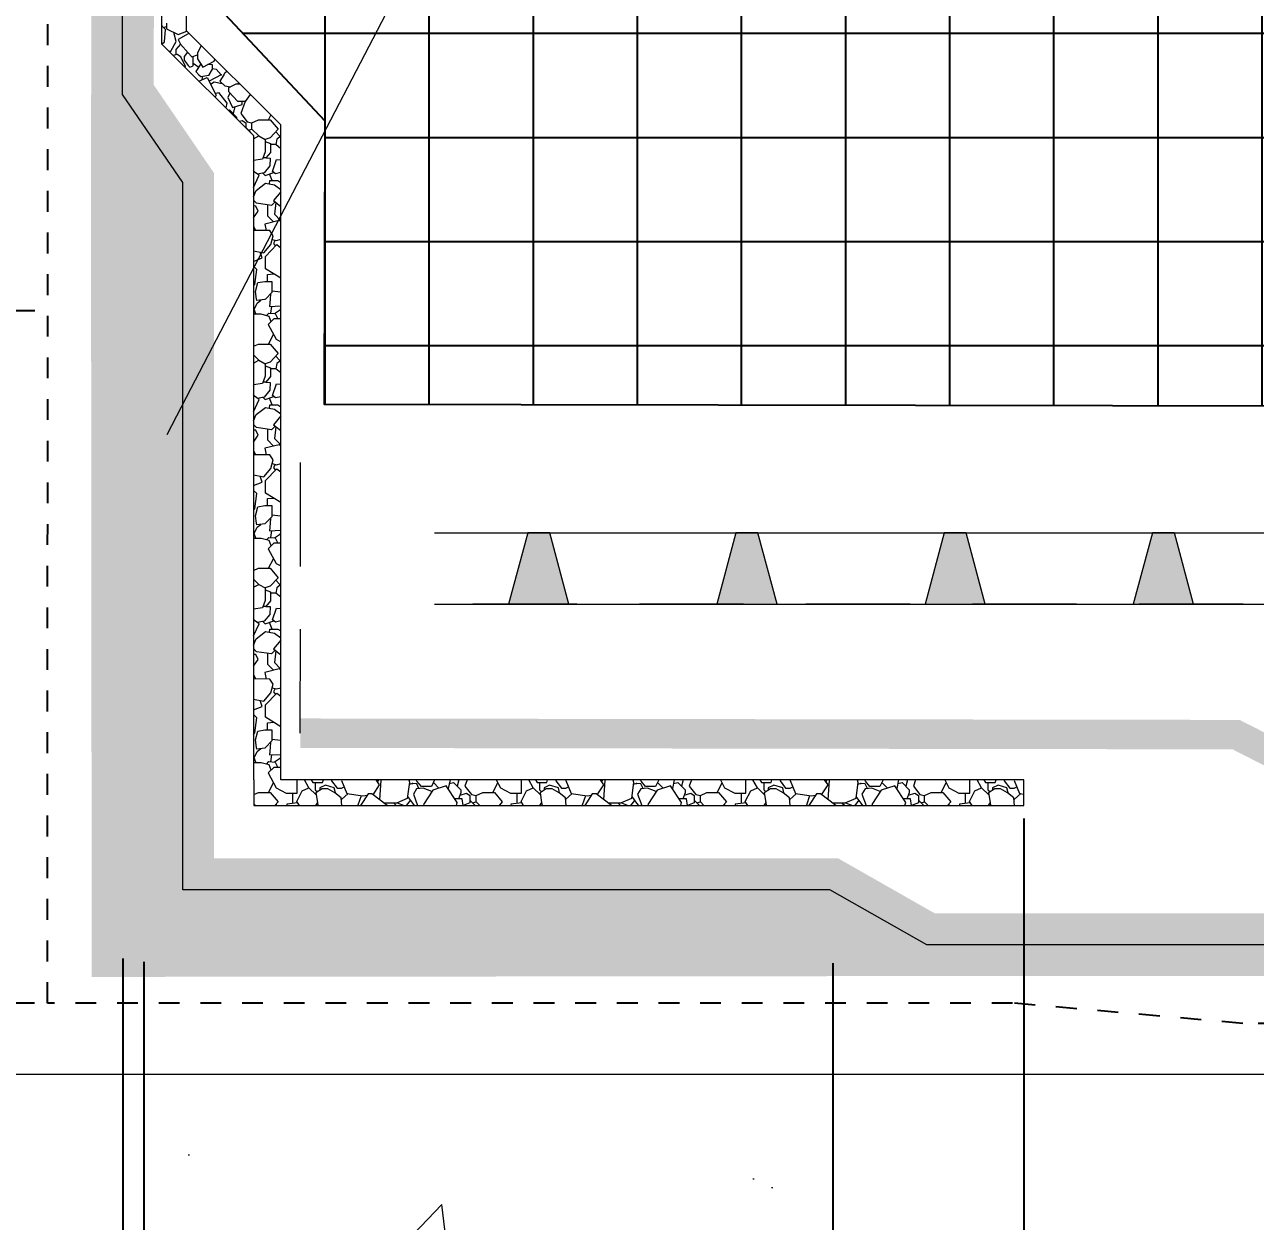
# Model space of a CAD drawing. Header units: inches. Extents: x -0.6 to 87.1, y 0 to 63.4.
# Drawn here: x 10.24 to 16.15, y 23.26 to 29 of the extents above; entities that cross this region are included whole.
import ezdxf
from ezdxf import colors
from ezdxf.entities.mleader import LeaderData, LeaderLine
from ezdxf.math import Vec2, Vec3

# ---------------------------------------------------------------- set-up
doc = ezdxf.new("R2010")
doc.units = ezdxf.units.IN
doc.header["$MEASUREMENT"] = 0
doc.linetypes.add('Dashed - Dense', pattern=[0.8, 0.5, -0.3])
doc.linetypes.add('DASHED2', pattern=[0.1875, 0.125, -0.0625])
for name, color, linetype, lineweight in [('Dimensions', 20, 'Continuous', 0), ('Drainage Mat', 191, 'Continuous', 0), ('Others', 190, 'Continuous', 0), ('RAM HDR 327', 63, 'Continuous', 0), ('RT-250 HRA SYSTEM LIQUID', 241, 'Continuous', 0), ('RT-250 HRA SYSTEM MESH', 3, 'Continuous', 0), ('Text', 20, 'Continuous', 0)]:
    doc.layers.add(name, color=color, linetype=linetype, lineweight=lineweight)
for name, color, linetype in [('Insulation Border', 8, 'Continuous'), ('Insulation Foam', 9, 'Continuous'), ('Primer', 32, 'DASHED2')]:
    doc.layers.add(name, color=color, linetype=linetype)
doc.layers.add('Protection Course', color=7, linetype='Dashed - Dense', lineweight=0, true_color=0x216123)
doc.styles.get("Standard").update_dxf_attribs({"font": 'arial.ttf'})
doc.dimstyles.get("Standard").update_dxf_attribs({"dimtxt": 0.18, "dimasz": 0.18, "dimexe": 0.18, "dimexo": 0.0625, "dimgap": 0.09, "dimtad": 0, "dimtih": 1, "dimtoh": 1, "dimdec": 4, "dimzin": 0, "dimdsep": 46, "dimtxsty": 'Standard', "dimcen": 0.09, "dimadec": 0, "dimazin": 0, "dimtfac": 1, "dimtdec": 4, "dimtofl": 0, "dimtmove": 0, "dimatfit": 3, "dimfxl": 1, "dimtolj": 1, "dimtzin": 0, "dimarcsym": 0})

# ---------------------------------------------------------------- blocks, each defined once
blk = doc.blocks.new('_ArchTick')
at = {"color": 0, "linetype": 'ByBlock', "const_width": 0.15}
blk.add_lwpolyline([(-0.5, -0.5), (0.5, 0.5)], dxfattribs=at)
blk = doc.blocks.new('*D20')
at = {"layer": 'Defpoints', "color": 0, "transparency": 16777216}
for p in [(10.3554, 27.629), (6.6715, 24.3055), (10.3551, 24.3055)]:
    blk.add_point(p, dxfattribs=at)
at = {"layer": 'Dimensions', "color": 0, "lineweight": -2, "transparency": 16777216}
for p, q in [((10.2929, 27.629), (6.4915, 27.629)), ((6.6715, 27.629), (6.6715, 26.4149)), ((6.6715, 24.3055), (6.6715, 25.5196)), ((10.2926, 24.3055), (6.4915, 24.3055))]:
    blk.add_line(p, q, dxfattribs=at)
at = {"layer": 'Dimensions', "color": 0, "lineweight": -2, "transparency": 16777216, "xscale": 0.75, "yscale": 0.75, "zscale": 0.75}
for p, rotation in [((6.6715, 27.629), 90), ((6.6715, 24.3055), 270)]:
    blk.add_blockref('_ArchTick', p, dxfattribs=dict(at, rotation=rotation))
at = {"layer": 'Dimensions', "color": 0, "transparency": 16777216, "insert": (6.6715, 25.9672), "char_height": 0.7, "attachment_point": 5}
blk.add_mtext('\\A1;3"MIN', dxfattribs=at)
blk = doc.blocks.new('*D18')
at = {"layer": 'Defpoints', "color": 0, "transparency": 16777216}
for p in [(15.0428, 25.2543), (10.8174, 24.5652), (15.0428, 17.5644)]:
    blk.add_point(p, dxfattribs=at)
at = {"layer": 'Dimensions', "color": 0, "lineweight": -2, "transparency": 16777216}
for p, q in [((15.0428, 25.1918), (15.0428, 17.3844)), ((10.8174, 24.5027), (10.8174, 17.3844)), ((10.8174, 17.5644), (11.3181, 17.5644)), ((15.0428, 17.5644), (14.089, 17.5644))]:
    blk.add_line(p, q, dxfattribs=at)
at = {"layer": 'Dimensions', "color": 0, "lineweight": -2, "transparency": 16777216, "xscale": 0.75, "yscale": 0.75, "zscale": 0.75, "rotation": 180}
blk.add_blockref('_ArchTick', (10.8174, 17.5644), dxfattribs=at)
at = {"layer": 'Dimensions', "color": 0, "lineweight": -2, "transparency": 16777216, "xscale": 0.75, "yscale": 0.75, "zscale": 0.75}
blk.add_blockref('_ArchTick', (15.0428, 17.5644), dxfattribs=at)
at = {"layer": 'Dimensions', "color": 0, "transparency": 16777216, "insert": (12.7036, 17.5644), "char_height": 0.7, "attachment_point": 5}
blk.add_mtext('\\A1;4"MIN', dxfattribs=at)
blk = doc.blocks.new('*D21')
at = {"layer": 'Defpoints', "color": 0, "transparency": 16777216}
for p in [(10.7166, 24.581), (14.1264, 24.5594), (14.1264, 19.886)]:
    blk.add_point(p, dxfattribs=at)
at = {"layer": 'Dimensions', "color": 0, "lineweight": -2, "transparency": 16777216}
for p, q in [((10.7166, 24.5185), (10.7166, 19.706)), ((14.1264, 24.4969), (14.1264, 19.706)), ((10.7166, 19.886), (11.0504, 19.886)), ((14.1264, 19.886), (13.7926, 19.886))]:
    blk.add_line(p, q, dxfattribs=at)
at = {"layer": 'Dimensions', "color": 0, "lineweight": -2, "transparency": 16777216, "xscale": 0.75, "yscale": 0.75, "zscale": 0.75, "rotation": 180}
blk.add_blockref('_ArchTick', (10.7166, 19.886), dxfattribs=at)
at = {"layer": 'Dimensions', "color": 0, "lineweight": -2, "transparency": 16777216, "xscale": 0.75, "yscale": 0.75, "zscale": 0.75}
blk.add_blockref('_ArchTick', (14.1264, 19.886), dxfattribs=at)
at = {"layer": 'Dimensions', "color": 0, "transparency": 16777216, "insert": (12.4215, 19.886), "char_height": 0.7, "attachment_point": 5}
blk.add_mtext('\\A1;3"MIN', dxfattribs=at)
blk = doc.blocks.new('_Dot')
at = {"color": 0, "linetype": 'ByBlock', "lineweight": -2}
blk.add_line((-0.5, 0), (-1, 0), dxfattribs=at)
at = {"color": 0, "linetype": 'ByBlock', "const_width": 0.5}
blk.add_lwpolyline([(-0.25, 0, 1), (0.25, 0, 1)], format="xyb", close=True, dxfattribs=at)
blk = doc.blocks.new('*U14')
at = {"layer": 'Drainage Mat'}
h = blk.add_hatch(color=256, dxfattribs=at)
h.dxf.hatch_style = 1
h.paths.add_polyline_path([(0.5, 0.3435), (0.4472, 0.3435), (0.3552, 0), (0.5, 0), (0.6448, 0), (0.5528, 0.3435)])
at = {"layer": 'Drainage Mat', "linetype": 'Continuous'}
for points in [[(0, 0.3435), (1, 0.3435)], [(0, 0), (1, 0)]]:
    blk.add_lwpolyline(points, dxfattribs=at)
blk.add_lwpolyline([(0.5, 0.3435), (0.4472, 0.3435), (0.3552, 0), (0.5, 0), (0.6448, 0), (0.5528, 0.3435)], close=True, dxfattribs=at)
blk = doc.blocks.new('*U15')
at = {"layer": 'Drainage Mat', "color": 0, "linetype": 'ByBlock', "lineweight": -2, "transparency": 16777216}
for p in [(12.2133, 26.2206), (13.2133, 26.2206), (14.2133, 26.2206), (15.2133, 26.2206)]:
    blk.add_blockref('*U14', p, dxfattribs=at)

msp = doc.modelspace()

# ---------------------------------------------------------------- hatches: boundary and pattern name
at = {"layer": 'Insulation Foam'}
h = msp.add_hatch(dxfattribs=at)
h.set_pattern_fill('NET', color=256, scale=4)
h.set_pattern_definition([(0, (10.1874, 23.9621), (0, 0.5), []), (90, (10.1874, 23.9621), (-0.5, 3e-17), [])])
h.paths.add_polyline_path([(11.20828, 31.61438), (11.20376, 29.05572), (11.68607, 28.54234), (11.68366, 27.18139), (16.4147, 27.17303), (17.40717, 26.68283), (58.72945, 26.68283), (58.72945, 31.61438)])
at = {"layer": 'Others'}
h = msp.add_hatch(dxfattribs=at)
h.set_pattern_fill('CONCRETE___STRUCTURAL_0002', color=256, style=0, pattern_type=2)
h.set_pattern_definition([(50, (34.2105, 12.7542), (-3.64368, 0.31878), [0.381, -4.191]), (355, (34.2105, 12.7542), (-0.70486, 3.82114), [0.3048, -3.3528]), (100.451, (34.514, 12.7277), (2.93883, 3.50235), [0.3238, -3.5618]), (46.184, (34.2105, 13.7702), (-5.4216, 0.84084), [0.5715, -6.2865]), (96.636, (34.6623, 13.7), (4.7481, 4.9485), [0.4857, -5.3427]), (351.184, (34.2105, 13.77), (4.7481, 4.9485), [0.4572, -5.0292]), (21, (34.7185, 13.5162), (-3.0323, 2.0453), [0.381, -4.191]), (326, (34.7185, 13.5162), (1.23604, 3.68376), [0.3048, -3.3528]), (71.451, (34.9712, 13.3458), (4.26833, 1.63845), [0.3238, -3.5618]), (37.5, (34.2105, 12.7542), (0.06177, 1.6911), [0, -3.31216, 0, -3.4036, 0, -3.3655]), (7.5, (34.2105, 12.7542), (1.33639, 2.00361), [0, -1.94056, 0, -3.23596, 0, -1.2827]), (327.5, (33.0777, 12.7542), (-2.71182, 0.11458), [0, -1.27, 0, -3.9624, 0, -5.2578]), (317.5, (32.5697, 12.7542), (2.96259, 0.50853), [0, -1.651, 0, -2.63144, 0, -3.7338])])
h.paths.add_polyline_path([(3.18738, 1.54636), (10.18738, 1.54636), (10.18738, 15.93176), (58.7295, 15.93176), (58.7295, 23.96209), (10.16808, 23.96209), (3.18738, 23.96209)])

# ---------------------------------------------------------------- linework, layer by layer
at = {"layer": 'Insulation Border', "flags": 128}
msp.add_lwpolyline([(11.20828, 31.61438), (11.20376, 29.05572), (11.68607, 28.54234), (11.68366, 27.18139), (16.4147, 27.17303), (17.40717, 26.68283), (58.72945, 26.68283), (58.72945, 31.61438)], close=True, dxfattribs=at)
at = {"layer": 'Others', "flags": 128}
msp.add_lwpolyline([(3.18738, 1.54636), (10.18738, 1.54636), (10.18738, 15.93176), (58.7295, 15.93176), (58.7295, 23.96209), (10.16808, 23.96209), (3.18738, 23.96209)], close=True, dxfattribs=at)
at = {"layer": 'Primer', "ltscale": 0.2}
msp.add_lwpolyline([(58.86909, 24.20765), (16.09392, 24.20765), (14.98872, 24.30546), (10.35511, 24.30546), (10.35806, 61.27703)], dxfattribs=at)
at = {"layer": 'Protection Course', "linetype": 'Continuous'}
for p, q in [((10.90699, 28.99486), (10.90267, 28.99732)), ((10.92182, 28.98003), (10.90699, 28.99486)), ((10.91159, 28.99026), (10.92538, 28.99427)), ((10.91589, 28.92071), (10.92182, 28.98003)), ((10.92538, 29.01053), (10.92538, 28.98323)), ((10.92538, 28.98323), (10.98264, 28.95593)), ((10.97273, 28.92233), (10.96111, 28.9662)), ((10.98264, 28.95593), (11.02336, 28.97199)), ((11.03341, 28.96197), (11.02997, 28.96005)), ((10.90329, 28.91069), (10.91589, 28.92071)), ((10.94711, 28.8769), (10.97273, 28.92233)), ((10.99374, 28.91036), (10.9711, 28.88421)), ((11.02997, 28.96005), (10.98119, 28.9329)), ((10.98119, 28.9329), (10.99374, 28.91036)), ((10.99374, 28.91036), (11.02997, 28.86871)), ((11.09238, 28.90313), (11.07495, 28.86678)), ((10.93715, 28.8769), (10.94711, 28.8769)), ((10.97738, 28.85994), (10.95771, 28.85639)), ((10.9711, 28.88421), (10.9711, 28.85881)), ((10.99449, 28.84884), (10.97738, 28.85994)), ((11.01669, 28.8026), (10.99449, 28.84884)), ((11.02701, 28.87211), (11.01079, 28.8509)), ((11.01079, 28.8509), (11.01079, 28.83265)), ((11.02997, 28.86871), (11.04711, 28.84901)), ((11.04711, 28.84901), (11.07495, 28.85916)), ((11.05323, 28.80619), (11.05323, 28.85124)), ((11.07495, 28.86678), (11.07495, 28.84015)), ((11.01079, 28.83265), (11.02997, 28.80818)), ((11.01426, 28.79998), (11.01669, 28.8026)), ((11.02997, 28.80818), (11.03726, 28.79889)), ((11.03726, 28.79889), (11.05323, 28.80619)), ((11.05323, 28.8186), (11.08085, 28.80021)), ((11.09082, 28.81518), (11.06643, 28.77854)), ((11.07495, 28.84015), (11.10025, 28.80034)), ((11.10025, 28.80034), (11.15475, 28.82851)), ((11.147, 28.8105), (11.12367, 28.81245)), ((11.13117, 28.76303), (11.147, 28.78919)), ((11.147, 28.78919), (11.147, 28.8105)), ((11.147, 28.79353), (11.16368, 28.79045)), ((11.15475, 28.82851), (11.15759, 28.83808)), ((11.16368, 28.79045), (11.18834, 28.76303)), ((11.06643, 28.77854), (11.08194, 28.76303)), ((11.08126, 28.73313), (11.12123, 28.75074)), ((11.08194, 28.76303), (11.09073, 28.75424)), ((11.09073, 28.75424), (11.12968, 28.76056)), ((11.099, 28.75558), (11.09619, 28.73971)), ((11.12123, 28.75074), (11.16432, 28.6648)), ((11.12968, 28.76056), (11.13117, 28.76303)), ((11.18834, 28.76303), (11.13067, 28.7319)), ((11.1377, 28.71789), (11.15557, 28.72981)), ((11.15557, 28.72981), (11.19395, 28.72122)), ((11.20127, 28.76303), (11.18222, 28.73295)), ((11.18222, 28.73295), (11.20569, 28.70948)), ((11.20127, 28.76303), (11.20826, 28.77407)), ((11.20826, 28.77407), (11.2162, 28.7796)), ((11.16005, 28.67332), (11.17525, 28.67764)), ((11.17525, 28.67764), (11.21522, 28.62727)), ((11.20569, 28.70948), (11.23381, 28.70562)), ((11.2304, 28.67527), (11.22016, 28.65459)), ((11.22508, 28.70119), (11.26067, 28.71925)), ((11.22508, 28.68093), (11.22508, 28.70119)), ((11.26833, 28.63498), (11.22508, 28.68093)), ((11.26067, 28.71925), (11.27669, 28.71925)), ((11.27214, 28.7238), (11.27065, 28.71925)), ((11.32768, 28.66839), (11.30345, 28.63498)), ((11.16432, 28.6648), (11.15959, 28.65499)), ((11.21522, 28.62727), (11.21043, 28.60428)), ((11.22016, 28.65459), (11.24316, 28.60663)), ((11.24316, 28.60663), (11.2889, 28.62059)), ((11.25435, 28.61004), (11.24546, 28.57673)), ((11.30345, 28.63498), (11.26833, 28.63498)), ((11.30345, 28.63498), (11.28226, 28.57666)), ((11.2889, 28.62059), (11.2889, 28.63498)), ((11.22204, 28.59269), (11.22805, 28.59414)), ((11.22805, 28.59414), (11.26287, 28.55932)), ((11.26287, 28.55932), (11.26287, 28.55196)), ((11.28226, 28.57666), (11.31375, 28.53651)), ((11.41641, 28.54685), (11.42775, 28.56856)), ((11.27514, 28.53971), (11.28981, 28.54421)), ((11.28981, 28.54421), (11.30623, 28.53304)), ((11.30623, 28.53304), (11.30623, 28.5087)), ((11.30623, 28.50939), (11.32857, 28.48705)), ((11.31375, 28.53651), (11.3365, 28.53261)), ((11.31904, 28.49658), (11.3365, 28.50141)), ((11.3365, 28.53261), (11.36771, 28.54685)), ((11.3365, 28.50141), (11.3365, 28.53261)), ((11.36881, 28.4691), (11.3365, 28.50141)), ((11.36771, 28.54685), (11.42356, 28.54685)), ((11.42356, 28.54685), (11.46189, 28.50141)), ((11.46189, 28.50141), (11.42356, 28.46034)), ((11.45025, 28.48894), (11.46909, 28.4701)), ((11.32857, 28.48705), (11.32857, 28.48641)), ((11.34368, 28.4556), (11.36881, 28.4691)), ((11.36881, 28.4691), (11.40056, 28.45213)), ((11.42356, 28.46034), (11.40056, 28.45213)), ((11.40056, 28.45213), (11.40056, 28.39245)), ((11.40056, 28.44278), (11.42522, 28.43292)), ((11.42522, 28.43292), (11.42522, 28.39022)), ((11.45533, 28.45318), (11.4515, 28.42745)), ((11.47441, 28.46808), (11.45533, 28.45318)), ((11.46909, 28.4701), (11.47441, 28.47046)), ((11.40056, 28.39245), (11.38742, 28.3574)), ((11.42522, 28.39022), (11.40332, 28.36394)), ((11.4515, 28.42745), (11.42522, 28.42745)), ((11.47441, 28.40787), (11.4515, 28.42745)), ((11.38742, 28.3574), (11.34368, 28.35078)), ((11.34368, 28.34797), (11.34573, 28.35109)), ((11.40332, 28.36394), (11.38987, 28.36394)), ((11.42287, 28.32506), (11.39455, 28.29213)), ((11.40332, 28.36394), (11.42348, 28.36239)), ((11.42348, 28.36239), (11.42287, 28.32506)), ((11.43528, 28.29894), (11.45398, 28.35552)), ((11.45398, 28.35552), (11.47441, 28.35428)), ((11.34813, 28.29575), (11.34368, 28.30483)), ((11.34813, 28.29575), (11.34368, 28.29621)), ((11.34368, 28.22157), (11.37094, 28.28069)), ((11.37094, 28.28069), (11.34813, 28.29575)), ((11.39455, 28.29213), (11.36353, 28.28558)), ((11.38898, 28.29096), (11.40019, 28.27975)), ((11.40019, 28.27975), (11.44143, 28.29418)), ((11.42004, 28.2391), (11.42296, 28.25489)), ((11.43293, 28.25489), (11.42081, 28.28696)), ((11.42296, 28.25489), (11.46005, 28.25489)), ((11.44985, 28.28765), (11.43528, 28.29894)), ((11.47441, 28.29398), (11.44985, 28.28765)), ((11.46005, 28.25489), (11.47441, 28.24563)), ((11.34368, 28.17728), (11.35711, 28.20795)), ((11.35043, 28.1927), (11.34368, 28.19945)), ((11.35711, 28.20795), (11.40201, 28.24245)), ((11.40201, 28.24245), (11.445, 28.23447)), ((11.47441, 28.20146), (11.43973, 28.15942)), ((11.445, 28.23447), (11.47441, 28.21187)), ((11.35875, 28.14608), (11.34368, 28.16115)), ((11.34748, 28.15736), (11.34368, 28.15255)), ((11.42986, 28.1352), (11.35875, 28.14608)), ((11.41179, 28.08479), (11.41179, 28.13797)), ((11.44759, 28.15294), (11.42986, 28.1352)), ((11.43973, 28.15942), (11.47441, 28.13082)), ((11.45122, 28.14994), (11.44405, 28.09379)), ((11.35437, 28.13239), (11.34368, 28.13342)), ((11.34368, 28.07585), (11.36642, 28.10885)), ((11.36642, 28.10885), (11.35437, 28.13239)), ((11.43994, 28.05664), (11.41179, 28.08479)), ((11.44405, 28.09379), (11.47389, 28.06395)), ((11.34368, 28.03601), (11.35303, 28.01509)), ((11.46736, 28.06327), (11.39739, 28.04636)), ((11.39739, 28.04636), (11.40499, 28.01489)), ((11.47441, 28.05826), (11.46736, 28.06327)), ((11.47389, 28.06395), (11.47441, 28.06414)), ((11.34506, 28.01512), (11.34368, 28.01335)), ((11.42138, 28.01483), (11.34506, 28.01512)), ((11.43815, 27.99006), (11.42138, 28.01483)), ((11.42697, 27.94851), (11.43815, 27.99006)), ((11.43351, 27.97281), (11.45357, 27.96741)), ((11.44771, 27.96899), (11.43984, 27.95354)), ((11.45357, 27.96741), (11.47441, 27.97313)), ((11.34368, 27.91835), (11.39341, 27.90856)), ((11.38468, 27.88354), (11.37623, 27.91194)), ((11.39341, 27.90856), (11.42697, 27.94851)), ((11.4014, 27.89098), (11.45653, 27.94771)), ((11.43984, 27.95354), (11.44916, 27.94012)), ((11.45653, 27.94771), (11.47441, 27.93242)), ((11.34368, 27.86697), (11.38468, 27.88354)), ((11.35926, 27.82864), (11.34368, 27.84422)), ((11.4014, 27.83106), (11.4014, 27.89098)), ((11.3506, 27.75607), (11.35926, 27.82864)), ((11.47441, 27.78566), (11.4014, 27.83106)), ((11.41168, 27.80431), (11.44007, 27.80701)), ((11.41168, 27.77102), (11.41168, 27.80431)), ((11.34368, 27.74914), (11.3506, 27.75607)), ((11.35335, 27.72211), (11.36452, 27.76491)), ((11.35796, 27.68627), (11.35335, 27.72211)), ((11.36452, 27.76491), (11.39781, 27.77102)), ((11.39781, 27.77102), (11.43222, 27.77102)), ((11.43222, 27.77102), (11.43222, 27.71775)), ((11.43222, 27.72607), (11.47441, 27.72108)), ((11.3468, 27.6365), (11.36074, 27.66674)), ((11.35897, 27.67836), (11.35796, 27.68627)), ((11.39781, 27.68335), (11.35897, 27.67836)), ((11.36074, 27.66674), (11.37839, 27.68085)), ((11.40074, 27.68627), (11.39781, 27.68335)), ((11.43222, 27.71775), (11.40074, 27.68627)), ((11.42322, 27.68627), (11.41993, 27.65044)), ((11.42549, 27.71102), (11.42322, 27.68627)), ((11.34888, 27.61306), (11.34368, 27.60924)), ((11.35436, 27.61501), (11.3468, 27.6365)), ((11.37991, 27.61306), (11.34888, 27.61306)), ((11.41823, 27.60302), (11.37991, 27.61306)), ((11.4058, 27.60628), (11.41776, 27.61823)), ((11.41776, 27.61823), (11.44793, 27.61629)), ((11.42796, 27.57714), (11.41823, 27.60302)), ((11.41993, 27.65044), (11.47441, 27.65291)), ((11.42989, 27.65089), (11.42566, 27.61773)), ((11.44386, 27.61656), (11.47341, 27.63579)), ((11.44793, 27.61629), (11.46086, 27.59044)), ((11.47341, 27.63579), (11.47441, 27.6431)), ((11.44126, 27.59044), (11.41485, 27.56404)), ((11.41485, 27.56404), (11.45243, 27.49294)), ((11.47441, 27.59044), (11.44126, 27.59044)), ((11.41641, 27.47009), (11.44032, 27.51586)), ((11.45243, 27.49294), (11.47441, 27.48104)), ((11.34368, 27.45913), (11.36771, 27.47009)), ((11.36771, 27.47009), (11.42356, 27.47009)), ((11.42356, 27.47009), (11.46189, 27.42465)), ((11.46189, 27.42465), (11.42356, 27.38358)), ((11.36881, 27.39234), (11.34368, 27.41747)), ((11.34368, 27.37884), (11.36881, 27.39234)), ((11.36881, 27.39234), (11.40056, 27.37537)), ((11.42356, 27.38358), (11.40056, 27.37537)), ((11.40056, 27.37537), (11.40056, 27.31569)), ((11.40056, 27.36602), (11.42522, 27.35617)), ((11.45025, 27.41218), (11.46909, 27.39334)), ((11.45533, 27.37642), (11.4515, 27.35069)), ((11.47441, 27.39132), (11.45533, 27.37642)), ((11.46909, 27.39334), (11.47441, 27.3937)), ((11.40056, 27.31569), (11.38742, 27.28065)), ((11.42522, 27.31346), (11.40332, 27.28718)), ((11.42522, 27.35617), (11.42522, 27.31346)), ((11.4515, 27.35069), (11.42522, 27.35069)), ((11.47441, 27.33112), (11.4515, 27.35069)), ((11.38742, 27.28065), (11.34368, 27.27402)), ((11.34368, 27.27121), (11.34573, 27.27433)), ((11.40332, 27.28718), (11.38987, 27.28718)), ((11.42287, 27.2483), (11.39455, 27.21537)), ((11.40332, 27.28718), (11.42348, 27.28563)), ((11.42348, 27.28563), (11.42287, 27.2483)), ((11.43528, 27.22218), (11.45398, 27.27876)), ((11.45398, 27.27876), (11.47441, 27.27752)), ((11.34813, 27.21899), (11.34368, 27.22807)), ((11.34813, 27.21899), (11.34368, 27.21945)), ((11.34368, 27.14481), (11.37094, 27.20393)), ((11.37094, 27.20393), (11.34813, 27.21899)), ((11.39455, 27.21537), (11.36353, 27.20882)), ((11.38898, 27.2142), (11.40019, 27.20299)), ((11.40019, 27.20299), (11.44143, 27.21742)), ((11.43293, 27.17813), (11.42081, 27.2102)), ((11.44985, 27.21089), (11.43528, 27.22218)), ((11.47441, 27.21723), (11.44985, 27.21089)), ((11.34368, 27.10052), (11.35711, 27.13119)), ((11.35711, 27.13119), (11.40201, 27.16569)), ((11.40201, 27.16569), (11.445, 27.15771)), ((11.42004, 27.16234), (11.42296, 27.17813)), ((11.42296, 27.17813), (11.46005, 27.17813)), ((11.445, 27.15771), (11.47441, 27.13512)), ((11.46005, 27.17813), (11.47441, 27.16887)), ((11.35043, 27.11594), (11.34368, 27.1227)), ((11.35875, 27.06932), (11.34368, 27.08439)), ((11.34748, 27.0806), (11.34368, 27.07579)), ((11.44759, 27.07618), (11.42986, 27.05844)), ((11.47441, 27.1247), (11.43973, 27.08266)), ((11.43973, 27.08266), (11.47441, 27.05406)), ((11.45122, 27.07318), (11.44405, 27.01703)), ((11.35437, 27.05563), (11.34368, 27.05667)), ((11.34368, 26.99909), (11.36642, 27.03209)), ((11.36642, 27.03209), (11.35437, 27.05563)), ((11.42986, 27.05844), (11.35875, 27.06932)), ((11.41179, 27.00803), (11.41179, 27.06121)), ((11.44405, 27.01703), (11.47389, 26.98719)), ((11.34368, 26.95925), (11.35303, 26.93833)), ((11.46736, 26.98651), (11.39739, 26.96961)), ((11.39739, 26.96961), (11.40499, 26.93813)), ((11.43994, 26.97988), (11.41179, 27.00803)), ((11.47441, 26.9815), (11.46736, 26.98651)), ((11.47389, 26.98719), (11.47441, 26.98738)), ((11.34506, 26.93836), (11.34368, 26.93659)), ((11.42138, 26.93807), (11.34506, 26.93836)), ((11.43815, 26.9133), (11.42138, 26.93807)), ((11.42697, 26.87175), (11.43815, 26.9133)), ((11.43351, 26.89605), (11.45357, 26.89065)), ((11.45357, 26.89065), (11.47441, 26.89637)), ((11.34368, 26.8416), (11.39341, 26.8318)), ((11.38468, 26.80679), (11.37623, 26.83518)), ((11.39341, 26.8318), (11.42697, 26.87175)), ((11.4014, 26.81422), (11.45653, 26.87095)), ((11.44771, 26.89223), (11.43984, 26.87678)), ((11.43984, 26.87678), (11.44916, 26.86337)), ((11.45653, 26.87095), (11.47441, 26.85566)), ((11.34368, 26.79021), (11.38468, 26.80679)), ((11.4014, 26.7543), (11.4014, 26.81422)), ((11.35926, 26.75188), (11.34368, 26.76746)), ((11.3506, 26.67931), (11.35926, 26.75188)), ((11.47441, 26.7089), (11.4014, 26.7543)), ((11.41168, 26.72755), (11.44007, 26.73025)), ((11.41168, 26.69426), (11.41168, 26.72755)), ((11.34368, 26.67239), (11.3506, 26.67931)), ((11.35335, 26.64535), (11.36452, 26.68815)), ((11.36452, 26.68815), (11.39781, 26.69426)), ((11.39781, 26.69426), (11.43222, 26.69426)), ((11.43222, 26.69426), (11.43222, 26.64099)), ((11.35796, 26.60951), (11.35335, 26.64535)), ((11.35897, 26.6016), (11.35796, 26.60951)), ((11.39781, 26.60659), (11.35897, 26.6016)), ((11.36074, 26.58998), (11.37839, 26.60409)), ((11.40074, 26.60951), (11.39781, 26.60659)), ((11.43222, 26.64099), (11.40074, 26.60951)), ((11.42322, 26.60951), (11.41993, 26.57368)), ((11.42549, 26.63426), (11.42322, 26.60951)), ((11.43222, 26.64931), (11.47441, 26.64432)), ((11.3468, 26.55975), (11.36074, 26.58998)), ((11.35436, 26.53825), (11.3468, 26.55975)), ((11.4058, 26.52952), (11.41776, 26.54148)), ((11.41776, 26.54148), (11.44793, 26.53953)), ((11.41993, 26.57368), (11.47441, 26.57615)), ((11.42989, 26.57414), (11.42566, 26.54097)), ((11.44386, 26.5398), (11.47341, 26.55903)), ((11.44793, 26.53953), (11.46086, 26.51368)), ((11.47341, 26.55903), (11.47441, 26.56634)), ((11.34888, 26.5363), (11.34368, 26.53248)), ((11.37991, 26.5363), (11.34888, 26.5363)), ((11.41823, 26.52626), (11.37991, 26.5363)), ((11.44126, 26.51368), (11.41485, 26.48728)), ((11.41485, 26.48728), (11.45243, 26.41619)), ((11.42796, 26.50038), (11.41823, 26.52626)), ((11.47441, 26.51368), (11.44126, 26.51368)), ((11.41641, 26.39333), (11.44032, 26.4391)), ((11.34368, 26.38237), (11.36771, 26.39333)), ((11.36771, 26.39333), (11.42356, 26.39333)), ((11.42356, 26.39333), (11.46189, 26.34789)), ((11.45243, 26.41619), (11.47441, 26.40428)), ((11.36881, 26.31558), (11.34368, 26.34071)), ((11.34368, 26.30209), (11.36881, 26.31558)), ((11.36881, 26.31558), (11.40056, 26.29861)), ((11.42356, 26.30682), (11.40056, 26.29861)), ((11.46189, 26.34789), (11.42356, 26.30682)), ((11.45025, 26.33542), (11.46909, 26.31658)), ((11.47441, 26.31457), (11.45533, 26.29967)), ((11.46909, 26.31658), (11.47441, 26.31694)), ((11.40056, 26.29861), (11.40056, 26.23893)), ((11.40056, 26.28926), (11.42522, 26.27941)), ((11.42522, 26.27941), (11.42522, 26.2367)), ((11.4515, 26.27393), (11.42522, 26.27393)), ((11.45533, 26.29967), (11.4515, 26.27393)), ((11.47441, 26.25436), (11.4515, 26.27393)), ((11.38742, 26.20389), (11.34368, 26.19726)), ((11.34368, 26.19445), (11.34573, 26.19757)), ((11.40056, 26.23893), (11.38742, 26.20389)), ((11.40332, 26.21042), (11.38987, 26.21042)), ((11.42522, 26.2367), (11.40332, 26.21042)), ((11.40332, 26.21042), (11.42348, 26.20887)), ((11.42348, 26.20887), (11.42287, 26.17155)), ((11.43528, 26.14542), (11.45398, 26.202)), ((11.45398, 26.202), (11.47441, 26.20076)), ((11.34813, 26.14223), (11.34368, 26.15131)), ((11.34813, 26.14223), (11.34368, 26.1427)), ((11.34368, 26.06806), (11.37094, 26.12717)), ((11.37094, 26.12717), (11.34813, 26.14223)), ((11.39455, 26.13861), (11.36353, 26.13207)), ((11.38898, 26.13744), (11.40019, 26.12623)), ((11.42287, 26.17155), (11.39455, 26.13861)), ((11.40019, 26.12623), (11.44143, 26.14066)), ((11.43293, 26.10137), (11.42081, 26.13345)), ((11.44985, 26.13413), (11.43528, 26.14542)), ((11.47441, 26.14047), (11.44985, 26.13413)), ((11.35711, 26.05443), (11.40201, 26.08893)), ((11.40201, 26.08893), (11.445, 26.08095)), ((11.42004, 26.08558), (11.42296, 26.10137)), ((11.42296, 26.10137), (11.46005, 26.10137)), ((11.445, 26.08095), (11.47441, 26.05836)), ((11.46005, 26.10137), (11.47441, 26.09211)), ((11.34368, 26.02376), (11.35711, 26.05443)), ((11.35043, 26.03918), (11.34368, 26.04594)), ((11.35875, 25.99256), (11.34368, 26.00764)), ((11.47441, 26.04794), (11.43973, 26.0059)), ((11.43973, 26.0059), (11.47441, 25.9773)), ((11.34748, 26.00384), (11.34368, 25.99903)), ((11.35437, 25.97888), (11.34368, 25.97991)), ((11.34368, 25.92233), (11.36642, 25.95533)), ((11.36642, 25.95533), (11.35437, 25.97888)), ((11.42986, 25.98169), (11.35875, 25.99256)), ((11.41179, 25.93127), (11.41179, 25.98445)), ((11.44759, 25.99942), (11.42986, 25.98169)), ((11.45122, 25.99642), (11.44405, 25.94027)), ((11.46736, 25.90975), (11.39739, 25.89285)), ((11.39739, 25.89285), (11.40499, 25.86137)), ((11.43994, 25.90313), (11.41179, 25.93127)), ((11.44405, 25.94027), (11.47389, 25.91043)), ((11.47441, 25.90475), (11.46736, 25.90975)), ((11.47389, 25.91043), (11.47441, 25.91062)), ((11.34368, 25.88249), (11.35303, 25.86157)), ((11.34506, 25.8616), (11.34368, 25.85983)), ((11.42138, 25.86131), (11.34506, 25.8616)), ((11.43815, 25.83654), (11.42138, 25.86131)), ((11.42697, 25.79499), (11.43815, 25.83654)), ((11.39341, 25.75504), (11.42697, 25.79499)), ((11.4014, 25.73746), (11.45653, 25.79419)), ((11.43351, 25.81929), (11.45357, 25.81389)), ((11.44771, 25.81547), (11.43984, 25.80003)), ((11.43984, 25.80003), (11.44916, 25.78661)), ((11.45357, 25.81389), (11.47441, 25.81961)), ((11.45653, 25.79419), (11.47441, 25.7789)), ((11.34368, 25.76484), (11.39341, 25.75504)), ((11.34368, 25.71345), (11.38468, 25.73003)), ((11.38468, 25.73003), (11.37623, 25.75843)), ((11.4014, 25.67754), (11.4014, 25.73746)), ((11.35926, 25.67513), (11.34368, 25.6907)), ((11.3506, 25.60255), (11.35926, 25.67513)), ((11.47441, 25.63214), (11.4014, 25.67754)), ((11.41168, 25.65079), (11.44007, 25.65349)), ((11.34368, 25.59563), (11.3506, 25.60255)), ((11.35335, 25.56859), (11.36452, 25.6114)), ((11.36452, 25.6114), (11.39781, 25.6175)), ((11.39781, 25.6175), (11.43222, 25.6175)), ((11.41168, 25.6175), (11.41168, 25.65079)), ((11.43222, 25.6175), (11.43222, 25.56423)), ((11.35796, 25.53275), (11.35335, 25.56859)), ((11.43222, 25.56423), (11.40074, 25.53275)), ((11.42549, 25.55751), (11.42322, 25.53275)), ((11.43222, 25.57256), (11.47441, 25.56757)), ((11.3468, 25.48299), (11.36074, 25.51322)), ((11.35436, 25.46149), (11.3468, 25.48299)), ((11.35897, 25.52484), (11.35796, 25.53275)), ((11.39781, 25.52983), (11.35897, 25.52484)), ((11.36074, 25.51322), (11.37839, 25.52733)), ((11.40074, 25.53275), (11.39781, 25.52983)), ((11.42322, 25.53275), (11.41993, 25.49692)), ((11.41993, 25.49692), (11.47441, 25.4994)), ((11.42989, 25.49738), (11.42566, 25.46421)), ((11.44386, 25.46304), (11.47341, 25.48228)), ((11.47341, 25.48228), (11.47441, 25.48958)), ((11.34888, 25.45954), (11.34368, 25.45573)), ((11.37991, 25.45954), (11.34888, 25.45954)), ((11.41823, 25.44951), (11.37991, 25.45954)), ((11.4058, 25.45276), (11.41776, 25.46472)), ((11.44126, 25.43693), (11.41485, 25.41052)), ((11.41776, 25.46472), (11.44793, 25.46278)), ((11.42796, 25.42363), (11.41823, 25.44951)), ((11.47441, 25.43693), (11.44126, 25.43693)), ((11.44793, 25.46278), (11.46086, 25.43693)), ((11.41485, 25.41052), (11.45243, 25.33943)), ((11.41641, 25.31657), (11.44032, 25.36234)), ((11.55399, 25.31302), (11.55399, 25.37676)), ((11.61013, 25.33917), (11.5886, 25.37676)), ((11.62103, 25.37676), (11.62895, 25.36392)), ((11.62895, 25.36392), (11.67547, 25.36392)), ((11.6402, 25.36392), (11.6402, 25.32979)), ((11.67547, 25.36392), (11.67948, 25.37676)), ((11.71889, 25.37676), (11.71889, 25.37259)), ((11.71889, 25.37259), (11.74564, 25.3379)), ((11.76721, 25.37676), (11.76703, 25.37397)), ((11.76703, 25.37397), (11.79251, 25.31161)), ((11.94916, 25.35306), (11.93306, 25.37676)), ((11.94369, 25.37676), (11.93871, 25.36845)), ((11.94998, 25.28164), (11.95639, 25.37594)), ((11.95639, 25.37594), (11.9572, 25.37676)), ((12.09245, 25.36671), (12.08222, 25.28795)), ((12.08901, 25.37676), (12.09245, 25.36671)), ((12.10673, 25.35905), (12.09088, 25.35458)), ((12.12765, 25.35814), (12.10673, 25.35905)), ((12.12853, 25.37027), (12.1256, 25.37676)), ((12.13816, 25.33516), (12.12765, 25.35814)), ((12.15021, 25.3451), (12.12853, 25.37027)), ((12.21324, 25.37676), (12.19799, 25.3451)), ((12.23445, 25.33742), (12.20735, 25.36453)), ((12.28776, 25.37676), (12.27903, 25.33489)), ((12.28402, 25.35884), (12.30481, 25.36387)), ((12.30481, 25.36387), (12.33963, 25.32905)), ((12.31972, 25.37676), (12.31992, 25.37635)), ((12.31992, 25.37635), (12.32125, 25.37676)), ((12.3303, 25.37676), (12.32222, 25.34646)), ((12.37006, 25.37676), (12.35902, 25.34639)), ((12.49317, 25.31657), (12.51708, 25.36234)), ((12.50945, 25.37676), (12.52919, 25.33943)), ((12.63075, 25.31302), (12.63075, 25.37676)), ((12.68689, 25.33917), (12.66536, 25.37676)), ((12.69779, 25.37676), (12.70571, 25.36392)), ((12.70571, 25.36392), (12.75223, 25.36392)), ((12.71696, 25.36392), (12.71696, 25.32979)), ((12.75223, 25.36392), (12.75624, 25.37676)), ((12.79565, 25.37676), (12.79565, 25.37259)), ((12.79565, 25.37259), (12.8224, 25.3379)), ((12.84397, 25.37676), (12.84379, 25.37397)), ((12.84379, 25.37397), (12.86926, 25.31161)), ((13.02592, 25.35306), (13.00981, 25.37676)), ((13.02045, 25.37676), (13.01546, 25.36845)), ((13.02674, 25.28164), (13.03314, 25.37594)), ((13.03314, 25.37594), (13.03396, 25.37676)), ((13.16921, 25.36671), (13.15898, 25.28795)), ((13.16577, 25.37676), (13.16921, 25.36671)), ((13.18349, 25.35905), (13.16764, 25.35458)), ((13.20441, 25.35814), (13.18349, 25.35905)), ((13.20528, 25.37027), (13.20235, 25.37676)), ((13.21492, 25.33516), (13.20441, 25.35814)), ((13.22697, 25.3451), (13.20528, 25.37027)), ((13.29, 25.37676), (13.27475, 25.3451)), ((13.31121, 25.33742), (13.28411, 25.36453)), ((13.36452, 25.37676), (13.35579, 25.33489)), ((13.36078, 25.35884), (13.38157, 25.36387)), ((13.38157, 25.36387), (13.41639, 25.32905)), ((13.39648, 25.37676), (13.39668, 25.37635)), ((13.39668, 25.37635), (13.39801, 25.37676)), ((13.40706, 25.37676), (13.39897, 25.34646)), ((13.44681, 25.37676), (13.43578, 25.34639)), ((13.56993, 25.31657), (13.59383, 25.36234)), ((13.58621, 25.37676), (13.60595, 25.33943)), ((13.70751, 25.31302), (13.70751, 25.37676)), ((13.76365, 25.33917), (13.74212, 25.37676)), ((13.77455, 25.37676), (13.78247, 25.36392)), ((13.78247, 25.36392), (13.82898, 25.36392)), ((13.79372, 25.36392), (13.79372, 25.32979)), ((13.82898, 25.36392), (13.833, 25.37676)), ((13.87241, 25.37676), (13.87241, 25.37259)), ((13.87241, 25.37259), (13.89916, 25.3379)), ((13.92073, 25.37676), (13.92055, 25.37397)), ((13.92055, 25.37397), (13.94602, 25.31161)), ((14.10268, 25.35306), (14.08657, 25.37676)), ((14.09721, 25.37676), (14.09222, 25.36845)), ((14.1035, 25.28164), (14.1099, 25.37594)), ((14.1099, 25.37594), (14.11072, 25.37676)), ((14.24597, 25.36671), (14.23574, 25.28795)), ((14.24252, 25.37676), (14.24597, 25.36671)), ((14.26025, 25.35905), (14.24439, 25.35458)), ((14.28117, 25.35814), (14.26025, 25.35905)), ((14.28204, 25.37027), (14.27911, 25.37676)), ((14.29168, 25.33516), (14.28117, 25.35814)), ((14.30372, 25.3451), (14.28204, 25.37027)), ((14.36676, 25.37676), (14.3515, 25.3451)), ((14.38797, 25.33742), (14.36086, 25.36453)), ((14.44128, 25.37676), (14.43255, 25.33489)), ((14.43754, 25.35884), (14.45832, 25.36387)), ((14.45832, 25.36387), (14.49314, 25.32905)), ((14.47324, 25.37676), (14.47343, 25.37635)), ((14.47343, 25.37635), (14.47477, 25.37676)), ((14.48382, 25.37676), (14.47573, 25.34646)), ((14.52357, 25.37676), (14.51254, 25.34639)), ((14.64668, 25.31657), (14.67059, 25.36234)), ((14.66297, 25.37676), (14.68271, 25.33943)), ((14.78427, 25.31302), (14.78427, 25.37676)), ((14.84041, 25.33917), (14.81887, 25.37676)), ((14.85131, 25.37676), (14.85923, 25.36392)), ((14.85923, 25.36392), (14.90574, 25.36392)), ((14.87048, 25.36392), (14.87048, 25.32979)), ((14.90574, 25.36392), (14.90976, 25.37676)), ((14.94917, 25.37676), (14.94917, 25.37259)), ((14.94917, 25.37259), (14.97591, 25.3379)), ((14.99749, 25.37676), (14.99731, 25.37397)), ((14.99731, 25.37397), (15.02278, 25.31161)), ((11.34597, 25.30666), (11.36771, 25.31657)), ((11.36771, 25.31657), (11.42356, 25.31657)), ((11.42356, 25.31657), (11.46189, 25.27113)), ((11.45243, 25.33943), (11.50118, 25.31302)), ((11.50118, 25.31302), (11.55399, 25.31302)), ((11.53294, 25.26445), (11.53294, 25.31302)), ((11.55179, 25.27373), (11.5778, 25.32498)), ((11.5778, 25.32498), (11.61013, 25.33917)), ((11.61013, 25.33917), (11.64482, 25.30448)), ((11.6402, 25.32979), (11.65039, 25.3196)), ((11.673, 25.33418), (11.64323, 25.31497)), ((11.64323, 25.31497), (11.65034, 25.26821)), ((11.68902, 25.35124), (11.6621, 25.33892)), ((11.6621, 25.33892), (11.6621, 25.32715)), ((11.7006, 25.33418), (11.673, 25.33418)), ((11.73146, 25.33937), (11.68902, 25.35124)), ((11.7341, 25.31447), (11.7006, 25.33418)), ((11.73693, 25.31519), (11.73146, 25.33937)), ((11.76499, 25.29081), (11.7341, 25.31447)), ((11.74564, 25.3379), (11.76693, 25.3379)), ((11.76562, 25.28229), (11.79793, 25.31086)), ((11.76693, 25.3379), (11.77964, 25.3431)), ((11.79251, 25.31161), (11.86931, 25.30097)), ((11.84688, 25.25686), (11.86222, 25.30195)), ((11.89411, 25.30995), (11.85775, 25.25428)), ((11.86931, 25.30097), (11.88971, 25.30321)), ((11.91237, 25.30995), (11.89411, 25.30995)), ((11.98632, 25.25428), (11.91237, 25.30995)), ((11.91771, 25.30593), (11.94916, 25.35306)), ((12.08346, 25.2975), (12.10673, 25.26567)), ((12.12717, 25.33403), (12.11129, 25.30884)), ((12.11129, 25.30884), (12.13174, 25.25428)), ((12.15893, 25.33731), (12.12717, 25.33403)), ((12.19799, 25.3451), (12.15021, 25.3451)), ((12.2004, 25.3206), (12.15893, 25.33731)), ((12.20508, 25.32775), (12.16014, 25.25916)), ((12.26974, 25.34904), (12.20508, 25.32775)), ((12.32256, 25.26862), (12.26974, 25.34904)), ((12.33963, 25.31459), (12.32823, 25.28634)), ((12.33552, 25.30441), (12.36657, 25.31394)), ((12.33963, 25.32905), (12.33963, 25.31459)), ((12.35902, 25.34639), (12.3905, 25.30624)), ((12.36657, 25.31394), (12.38299, 25.30277)), ((12.38299, 25.30277), (12.38299, 25.26663)), ((12.3905, 25.30624), (12.41326, 25.30234)), ((12.41326, 25.30234), (12.44447, 25.31657)), ((12.41326, 25.27113), (12.41326, 25.30234)), ((12.44447, 25.31657), (12.50032, 25.31657)), ((12.50032, 25.31657), (12.53865, 25.27113)), ((12.52919, 25.33943), (12.57794, 25.31302)), ((12.57794, 25.31302), (12.63075, 25.31302)), ((12.6097, 25.26445), (12.6097, 25.31302)), ((12.62854, 25.27373), (12.65456, 25.32498)), ((12.65456, 25.32498), (12.68689, 25.33917)), ((12.68689, 25.33917), (12.72158, 25.30448)), ((12.71696, 25.32979), (12.72715, 25.3196)), ((12.74976, 25.33418), (12.71998, 25.31497)), ((12.71998, 25.31497), (12.7271, 25.26821)), ((12.76578, 25.35124), (12.73886, 25.33892)), ((12.73886, 25.33892), (12.73886, 25.32715)), ((12.77735, 25.33418), (12.74976, 25.33418)), ((12.80821, 25.33937), (12.76578, 25.35124)), ((12.81086, 25.31447), (12.77735, 25.33418)), ((12.81369, 25.31519), (12.80821, 25.33937)), ((12.84174, 25.29081), (12.81086, 25.31447)), ((12.8224, 25.3379), (12.84369, 25.3379)), ((12.84237, 25.28229), (12.87469, 25.31086)), ((12.84369, 25.3379), (12.8564, 25.3431)), ((12.86926, 25.31161), (12.94607, 25.30097)), ((12.92364, 25.25686), (12.93898, 25.30195)), ((12.97087, 25.30995), (12.93451, 25.25428)), ((12.94607, 25.30097), (12.96647, 25.30321)), ((12.98912, 25.30995), (12.97087, 25.30995)), ((13.06308, 25.25428), (12.98912, 25.30995)), ((12.99447, 25.30593), (13.02592, 25.35306)), ((13.16022, 25.2975), (13.18349, 25.26567)), ((13.20393, 25.33403), (13.18805, 25.30884)), ((13.18805, 25.30884), (13.20849, 25.25428)), ((13.23569, 25.33731), (13.20393, 25.33403)), ((13.27475, 25.3451), (13.22697, 25.3451)), ((13.27716, 25.3206), (13.23569, 25.33731)), ((13.28184, 25.32775), (13.2369, 25.25916)), ((13.34649, 25.34904), (13.28184, 25.32775)), ((13.39932, 25.26862), (13.34649, 25.34904)), ((13.41639, 25.31459), (13.40499, 25.28634)), ((13.41228, 25.30441), (13.44332, 25.31394)), ((13.41639, 25.32905), (13.41639, 25.31459)), ((13.43578, 25.34639), (13.46726, 25.30624)), ((13.44332, 25.31394), (13.45975, 25.30277)), ((13.45975, 25.30277), (13.45975, 25.26663)), ((13.46726, 25.30624), (13.49002, 25.30234)), ((13.49002, 25.30234), (13.52123, 25.31657)), ((13.49002, 25.27113), (13.49002, 25.30234)), ((13.52123, 25.31657), (13.57708, 25.31657)), ((13.57708, 25.31657), (13.6154, 25.27113)), ((13.60595, 25.33943), (13.6547, 25.31302)), ((13.6547, 25.31302), (13.70751, 25.31302)), ((13.68645, 25.26445), (13.68645, 25.31302)), ((13.7053, 25.27373), (13.73132, 25.32498)), ((13.73132, 25.32498), (13.76365, 25.33917)), ((13.76365, 25.33917), (13.79834, 25.30448)), ((13.79372, 25.32979), (13.80391, 25.3196)), ((13.82652, 25.33418), (13.79674, 25.31497)), ((13.79674, 25.31497), (13.80386, 25.26821)), ((13.84254, 25.35124), (13.81562, 25.33892)), ((13.81562, 25.33892), (13.81562, 25.32715)), ((13.85411, 25.33418), (13.82652, 25.33418)), ((13.88497, 25.33937), (13.84254, 25.35124)), ((13.88762, 25.31447), (13.85411, 25.33418)), ((13.89045, 25.31519), (13.88497, 25.33937)), ((13.9185, 25.29081), (13.88762, 25.31447)), ((13.89916, 25.3379), (13.92044, 25.3379)), ((13.91913, 25.28229), (13.95145, 25.31086)), ((13.92044, 25.3379), (13.93316, 25.3431)), ((13.94602, 25.31161), (14.02283, 25.30097)), ((14.0004, 25.25686), (14.01574, 25.30195)), ((14.04763, 25.30995), (14.01127, 25.25428)), ((14.02283, 25.30097), (14.04323, 25.30321)), ((14.06588, 25.30995), (14.04763, 25.30995)), ((14.13984, 25.25428), (14.06588, 25.30995)), ((14.07123, 25.30593), (14.10268, 25.35306)), ((14.23698, 25.2975), (14.26025, 25.26567)), ((14.28069, 25.33403), (14.26481, 25.30884)), ((14.26481, 25.30884), (14.28525, 25.25428)), ((14.31245, 25.33731), (14.28069, 25.33403)), ((14.3515, 25.3451), (14.30372, 25.3451)), ((14.35391, 25.3206), (14.31245, 25.33731)), ((14.3586, 25.32775), (14.31366, 25.25916)), ((14.42325, 25.34904), (14.3586, 25.32775)), ((14.47608, 25.26862), (14.42325, 25.34904)), ((14.49314, 25.31459), (14.48175, 25.28634)), ((14.48904, 25.30441), (14.52008, 25.31394)), ((14.49314, 25.32905), (14.49314, 25.31459)), ((14.51254, 25.34639), (14.54402, 25.30624)), ((14.52008, 25.31394), (14.53651, 25.30277)), ((14.53651, 25.30277), (14.53651, 25.26663)), ((14.54402, 25.30624), (14.56678, 25.30234)), ((14.56678, 25.30234), (14.59799, 25.31657)), ((14.56678, 25.27113), (14.56678, 25.30234)), ((14.59799, 25.31657), (14.65384, 25.31657)), ((14.65384, 25.31657), (14.69216, 25.27113)), ((14.68271, 25.33943), (14.73145, 25.31302)), ((14.73145, 25.31302), (14.78427, 25.31302)), ((14.76321, 25.26445), (14.76321, 25.31302)), ((14.78206, 25.27373), (14.80808, 25.32498)), ((14.80808, 25.32498), (14.84041, 25.33917)), ((14.84041, 25.33917), (14.8751, 25.30448)), ((14.87048, 25.32979), (14.88067, 25.3196)), ((14.90328, 25.33418), (14.8735, 25.31497)), ((14.8735, 25.31497), (14.88062, 25.26821)), ((14.9193, 25.35124), (14.89238, 25.33892)), ((14.89238, 25.33892), (14.89238, 25.32715)), ((14.93087, 25.33418), (14.90328, 25.33418)), ((14.96173, 25.33937), (14.9193, 25.35124)), ((14.96438, 25.31447), (14.93087, 25.33418)), ((14.9672, 25.31519), (14.96173, 25.33937)), ((14.99526, 25.29081), (14.96438, 25.31447)), ((14.97591, 25.3379), (14.9972, 25.3379)), ((14.99589, 25.28229), (15.02821, 25.31086)), ((14.9972, 25.3379), (15.00992, 25.3431)), ((15.02278, 25.31161), (15.0428, 25.30884)), ((11.35335, 25.25428), (11.34597, 25.26167)), ((11.46189, 25.27113), (11.44616, 25.25428)), ((11.45025, 25.25866), (11.45463, 25.25428)), ((11.55583, 25.26744), (11.50348, 25.26059)), ((11.50348, 25.26059), (11.50391, 25.25428)), ((11.5643, 25.25428), (11.55179, 25.27373)), ((11.65034, 25.26821), (11.64116, 25.25428)), ((11.65034, 25.26821), (11.65246, 25.25428)), ((11.76769, 25.25428), (11.76499, 25.29081)), ((11.84313, 25.25428), (11.84688, 25.25686)), ((12.02998, 25.26592), (11.97086, 25.26592)), ((12.01786, 25.26592), (12.02949, 25.25428)), ((12.08222, 25.28795), (12.02998, 25.26592)), ((12.03357, 25.26743), (12.06649, 25.25428)), ((12.07887, 25.25428), (12.09772, 25.27799)), ((12.10673, 25.26567), (12.11505, 25.25428)), ((12.16014, 25.25916), (12.16207, 25.25428)), ((12.34554, 25.28634), (12.31092, 25.28634)), ((12.31875, 25.25428), (12.32256, 25.26862)), ((12.35045, 25.25428), (12.34554, 25.28634)), ((12.38299, 25.26663), (12.35047, 25.25415)), ((12.38299, 25.27911), (12.40533, 25.25678)), ((12.3958, 25.2663), (12.41326, 25.27113)), ((12.40533, 25.25678), (12.40533, 25.25428)), ((12.43011, 25.25428), (12.41326, 25.27113)), ((12.53865, 25.27113), (12.52292, 25.25428)), ((12.52701, 25.25866), (12.53139, 25.25428)), ((12.63259, 25.26744), (12.58024, 25.26059)), ((12.58024, 25.26059), (12.58067, 25.25428)), ((12.64106, 25.25428), (12.62854, 25.27373)), ((12.7271, 25.26821), (12.71792, 25.25428)), ((12.7271, 25.26821), (12.72922, 25.25428)), ((12.84445, 25.25428), (12.84174, 25.29081)), ((12.91989, 25.25428), (12.92364, 25.25686)), ((13.10674, 25.26592), (13.04762, 25.26592)), ((13.09461, 25.26592), (13.10625, 25.25428)), ((13.15898, 25.28795), (13.10674, 25.26592)), ((13.11033, 25.26743), (13.14325, 25.25428)), ((13.15563, 25.25428), (13.17448, 25.27799)), ((13.18349, 25.26567), (13.1918, 25.25428)), ((13.2369, 25.25916), (13.23883, 25.25428)), ((13.4223, 25.28634), (13.38768, 25.28634)), ((13.39551, 25.25428), (13.39932, 25.26862)), ((13.42721, 25.25428), (13.4223, 25.28634)), ((13.45975, 25.26663), (13.42723, 25.25415)), ((13.45975, 25.27911), (13.48209, 25.25678)), ((13.47256, 25.2663), (13.49002, 25.27113)), ((13.48209, 25.25678), (13.48209, 25.25428)), ((13.50687, 25.25428), (13.49002, 25.27113)), ((13.6154, 25.27113), (13.59968, 25.25428)), ((13.60377, 25.25866), (13.60814, 25.25428)), ((13.70935, 25.26744), (13.657, 25.26059)), ((13.657, 25.26059), (13.65743, 25.25428)), ((13.71782, 25.25428), (13.7053, 25.27373)), ((13.80386, 25.26821), (13.79467, 25.25428)), ((13.80386, 25.26821), (13.80598, 25.25428)), ((13.92121, 25.25428), (13.9185, 25.29081)), ((13.99665, 25.25428), (14.0004, 25.25686)), ((14.1835, 25.26592), (14.12438, 25.26592)), ((14.17137, 25.26592), (14.18301, 25.25428)), ((14.23574, 25.28795), (14.1835, 25.26592)), ((14.18708, 25.26743), (14.22001, 25.25428)), ((14.23238, 25.25428), (14.25124, 25.27799)), ((14.26025, 25.26567), (14.26856, 25.25428)), ((14.31366, 25.25916), (14.31559, 25.25428)), ((14.49906, 25.28634), (14.46444, 25.28634)), ((14.47227, 25.25428), (14.47608, 25.26862)), ((14.50396, 25.25428), (14.49906, 25.28634)), ((14.53651, 25.26663), (14.50399, 25.25415)), ((14.53651, 25.27911), (14.55885, 25.25678)), ((14.54932, 25.2663), (14.56678, 25.27113)), ((14.55885, 25.25678), (14.55885, 25.25428)), ((14.58362, 25.25428), (14.56678, 25.27113)), ((14.69216, 25.27113), (14.67644, 25.25428)), ((14.68052, 25.25866), (14.6849, 25.25428)), ((14.7861, 25.26744), (14.73376, 25.26059)), ((14.73376, 25.26059), (14.73419, 25.25428)), ((14.79458, 25.25428), (14.78206, 25.27373)), ((14.88062, 25.26821), (14.87143, 25.25428)), ((14.88062, 25.26821), (14.88273, 25.25428)), ((14.99797, 25.25428), (14.99526, 25.29081))]:
    msp.add_line(p, q, dxfattribs=at)
at = {"layer": 'Protection Course', "linetype": 'Continuous', "flags": 128}
msp.add_lwpolyline([(10.90265, 28.91132), (11.34368, 28.47134), (11.34368, 25.37676), (11.34597, 25.37676), (11.34597, 25.25428), (15.0428, 25.25428), (15.0428, 25.37676), (11.47441, 25.37676), (11.47441, 28.522), (11.02125, 28.97409), (11.02125, 61.27759), (10.90845, 61.27841)], close=True, dxfattribs=at)
at = {"layer": 'Protection Course'}
for points in [[(11.568, 25.60119), (11.57042, 27.18139)], [(16.09665, 26.22059), (12.21331, 26.22059)]]:
    msp.add_lwpolyline(points, dxfattribs=at)
at = {"layer": 'Protection Course', "linetype": 'Dashed - Dense', "ltscale": 0.2, "const_width": 0.14148}
msp.add_lwpolyline([(58.82606, 25.10264), (17.02799, 25.10264), (16.06251, 25.5943), (11.568, 25.60119)], dxfattribs=at)
at = {"layer": 'Protection Course', "linetype": 'Continuous'}
for p in [(11.13117, 28.76303), (11.18834, 28.76303), (12.10673, 25.35905), (13.18349, 25.35905), (14.26025, 25.35905)]:
    msp.add_point(p, dxfattribs=at)
at = {"layer": 'RAM HDR 327', "const_width": 0.05}
msp.add_lwpolyline([(14.12643, 24.55939), (10.81745, 24.56293), (10.81046, 28.11645)], dxfattribs=at)
at = {"layer": 'RT-250 HRA SYSTEM LIQUID', "const_width": 0.3}
for points in [[(58.82287, 24.58554), (14.57656, 24.58554), (14.1122, 24.84975), (11.0038, 24.84975), (11.0038, 28.24544), (10.71483, 28.66778), (10.74478, 61.27705)], [(15.20632, 24.58554), (10.71658, 24.58102), (10.71309, 28.66778)]]:
    msp.add_lwpolyline(points, dxfattribs=at)
at = {"layer": 'RT-250 HRA SYSTEM MESH'}
msp.add_lwpolyline([(58.82287, 24.58554), (14.57656, 24.58554), (14.1122, 24.84975), (11.0038, 24.84975), (11.0038, 28.24544), (10.71483, 28.66778), (10.74478, 61.27705)], dxfattribs=at)

# ---------------------------------------------------------------- block references
at = {"layer": 'Drainage Mat'}
msp.add_blockref('*U15', (0, 0), dxfattribs=at)

# ---------------------------------------------------------------- dimensions: what is measured, and where the dimension line sits
at = {"layer": 'Dimensions'}
dim = msp.add_linear_dim(base=(6.6715, 24.30546), p1=(10.35538, 27.62901), p2=(10.35511, 24.30546), angle=90, text='3"MIN', dimstyle='Standard', override={"dimtxt": 0.7, "dimasz": 0.75, "dimblk1": 'ArchTick', "dimblk2": 'ArchTick', "dimsah": 1}, dxfattribs=at)
dim.commit()
dim.dimension.update_dxf_attribs({"geometry": '*D20', "text_midpoint": (6.6715, 25.96723)})
dim = msp.add_linear_dim(base=(15.0428, 17.56435), p1=(10.81745, 24.56519), p2=(15.0428, 25.25428), text='4"MIN', dimstyle='Standard', override={"dimtxt": 0.7, "dimasz": 0.75, "dimblk1": 'ArchTick', "dimblk2": 'ArchTick', "dimsah": 1}, dxfattribs=at)
dim.commit()
dim.dimension.update_dxf_attribs({"geometry": '*D18', "text_midpoint": (12.70357, 17.56435), "dimtype": 160})
dim = msp.add_linear_dim(base=(14.12643, 19.88603), p1=(10.71658, 24.58102), p2=(14.12643, 24.55939), text='3"MIN', dimstyle='Standard', override={"dimtxt": 0.7, "dimasz": 0.75, "dimblk1": 'ArchTick', "dimblk2": 'ArchTick', "dimsah": 1}, dxfattribs=at)
dim.commit()
dim.dimension.update_dxf_attribs({"geometry": '*D21', "text_midpoint": (12.4215, 19.88603)})

# ---------------------------------------------------------------- leaders
at = {"layer": 'Text'}
ml = msp.add_multileader_mtext('Standard', dxfattribs=at)
ml.set_content('RAM HDR 327 SET IN RT-250 TYPICAL ALL 90 DEGREE BASE FLASHINGS \\Por POLYFELT 125 VP EMBEDDED IN RT-250 *(CONSULT A BARRETT REPRESENTATIVE)', color=256)
ml.set_leader_properties(color=256, lineweight=0)
ml.set_arrow_properties(name='DOT')
ml.build(insert=Vec2(0, 0))
ml.multileader.update_dxf_attribs({"text_left_attachment_type": 2, "text_right_attachment_type": 2, "dogleg_length": 0.36, "arrow_head_size": 0.5})
ctx = ml.context
ctx.base_point, ctx.char_height, ctx.arrow_head_size, ctx.landing_gap_size, ctx.plane_origin = Vec3(20.66152, 41.06491), 0.72, 0.5, 0.36, Vec3(10.64875, 26.13178)
ctx.left_attachment, ctx.right_attachment = 2, 2
notes = []
notes.append((ctx, [(1, (1, 1, 0), (18.21698, 41.06491), (1, 0), 2.44454, [(0, [(10.81466, 26.81415)], 0, [])])]))
ctx.mtext.insert, ctx.mtext.defined_height, ctx.mtext.flow_direction = Vec3(21.02152, 42.14351), 3.22093, 5
for ctx, leaders in notes:
    for number, flags, end, landing, length, lines in leaders:
        leader = LeaderData()
        leader.index, (leader.has_last_leader_line, leader.has_dogleg_vector, leader.attachment_direction) = number, flags
        leader.last_leader_point, leader.dogleg_vector, leader.dogleg_length = Vec3(end), Vec3(landing), length
        for number, points, colour, breaks in lines:
            line = LeaderLine()
            line.index, line.vertices, line.color, line.breaks = number, Vec3.list(points), colors.encode_raw_color(colour), breaks
            leader.lines.append(line)
        ctx.leaders.append(leader)

doc.saveas('drawing.dxf')
